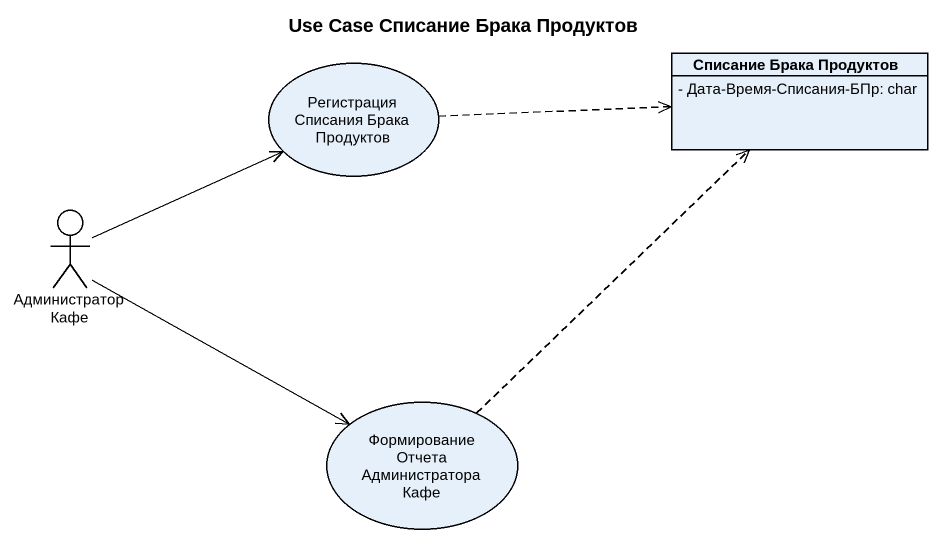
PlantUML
@startuml
title Use Case Списание Брака Продуктов
allowmixing
hide circle
hide empty members
skinparam classAttributeIconSize 0
usecase "Регистрация Списания Брака Продуктов" as Регистрация_Списания_Брака
class "Списание Брака Продуктов" as Списание_Брака_Продуктов {
  - Дата-Время-Списания-БПр: char
}
actor "Администратор Кафе" as Администратор_Кафе
usecase "Формирование Отчета Администратора Кафе" as Формирование_Отчета
Регистрация_Списания_Брака .right.> Списание_Брака_Продуктов
Администратор_Кафе -right-> Регистрация_Списания_Брака
Администратор_Кафе -right-> Формирование_Отчета
Формирование_Отчета .up.> Списание_Брака_Продуктов
@enduml
